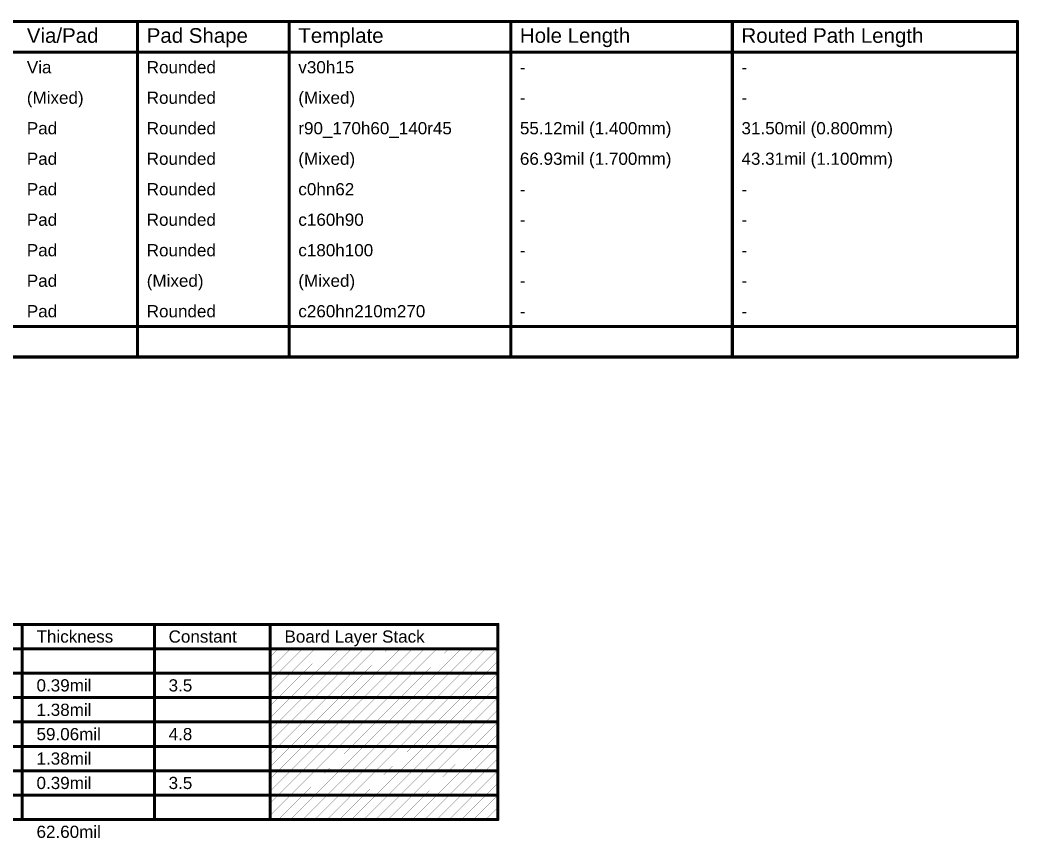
# Model space of a CAD drawing. Header units: inches. Extents: x -5 to 247, y -53 to 67.
# Drawn here: x 122.4 to 247.2, y -35 to 67.2 of the extents above; entities that cross this region are included whole.
import ezdxf

# ---------------------------------------------------------------- set-up
doc = ezdxf.new("R2010")
doc.units = ezdxf.units.IN
doc.layers.add('Drill Drawing', color=1, linetype='Continuous')
doc.layers.add('Fabrication', color=76, linetype='Continuous')
doc.styles.add('Arial', font='', dxfattribs={"height": 0.2})
doc.styles.get('Arial').set_extended_font_data('Arial')

msp = doc.modelspace()

# ---------------------------------------------------------------- linework, layer by layer
at = {"layer": 'Drill Drawing', "const_width": 0.381}
for points in [[(-4.41, 67), (246.98, 67)], [(137.06, 25.09), (137.06, 67)], [(156, 25.09), (156, 67)], [(183.68, 25.09), (183.68, 67)], [(211.36, 25.09), (211.36, 67)], [(246.98, 25.09), (246.98, 67)], [(-4.41, 63.19), (246.98, 63.19)], [(-4.41, 28.9), (246.98, 28.9)], [(-4.41, 25.09), (246.98, 25.09)]]:
    msp.add_lwpolyline(points, dxfattribs=at)
at = {"layer": 'Drill Drawing', "const_width": 0.191}
for points in [[(136.96, 67, 1), (137.15, 67, 1)], [(155.91, 67, 1), (156.1, 67, 1)], [(183.58, 67, 1), (183.77, 67, 1)], [(211.26, 67, 1), (211.45, 67, 1)], [(246.89, 67, 1), (247.08, 67, 1)], [(246.89, 67, 1), (247.08, 67, 1)], [(246.89, 63.19, 1), (247.08, 63.19, 1)], [(246.89, 28.9, 1), (247.08, 28.9, 1)], [(136.96, 25.09, 1), (137.15, 25.09, 1)], [(155.91, 25.09, 1), (156.1, 25.09, 1)], [(183.58, 25.09, 1), (183.77, 25.09, 1)], [(211.26, 25.09, 1), (211.45, 25.09, 1)], [(246.89, 25.09, 1), (247.08, 25.09, 1)], [(246.89, 25.09, 1), (247.08, 25.09, 1)]]:
    msp.add_lwpolyline(points, format="xyb", close=True, dxfattribs=at)
at = {"layer": 'Fabrication'}
for points, const_width in [([(66.79, -8.31), (182.07, -8.31)], 0.381), ([(122.65, -32.69), (122.65, -8.31)], 0.381), ([(139.16, -32.69), (139.16, -8.31)], 0.381), ([(153.63, -32.69), (153.63, -8.31)], 0.381), ([(182.07, -32.69), (182.07, -8.31)], 0.381), ([(66.79, -11.35), (182.07, -11.35)], 0.381), ([(153.63, -13.89), (156.16, -11.35)], 0.0254), ([(153.63, -12.36), (154.64, -11.35)], 0.0254), ([(154.64, -14.4), (157.69, -11.35)], 0.0254), ([(156.16, -14.4), (159.21, -11.35)], 0.0254), ([(157.69, -14.4), (160.73, -11.35)], 0.0254), ([(159.21, -14.4), (162.26, -11.35)], 0.0254), ([(160.73, -14.4), (163.78, -11.35)], 0.0254), ([(162.26, -14.4), (165.31, -11.35)], 0.0254), ([(163.78, -14.4), (166.83, -11.35)], 0.0254), ([(165.31, -14.4), (168.35, -11.35)], 0.0254), ([(166.83, -14.4), (169.88, -11.35)], 0.0254), ([(168.35, -14.4), (171.4, -11.35)], 0.0254), ([(169.88, -14.4), (172.93, -11.35)], 0.0254), ([(171.4, -14.4), (174.45, -11.35)], 0.0254), ([(172.93, -14.4), (175.97, -11.35)], 0.0254), ([(174.45, -14.4), (177.5, -11.35)], 0.0254), ([(175.97, -14.4), (179.02, -11.35)], 0.0254), ([(177.5, -14.4), (180.55, -11.35)], 0.0254), ([(179.02, -14.4), (182.07, -11.35)], 0.0254), ([(180.55, -14.4), (182.07, -12.88)], 0.0254), ([(100.81, -14.4), (122.65, -14.4)], 0.381), ([(122.65, -14.4), (139.16, -14.4)], 0.381), ([(139.16, -14.4), (153.63, -14.4)], 0.381), ([(153.63, -14.4), (182.07, -14.4)], 0.381), ([(153.63, -16.93), (156.16, -14.4)], 0.0254), ([(153.63, -15.41), (154.64, -14.4)], 0.0254), ([(154.64, -17.45), (157.69, -14.4)], 0.0254), ([(156.16, -17.45), (159.21, -14.4)], 0.0254), ([(157.69, -17.45), (160.73, -14.4)], 0.0254), ([(159.21, -17.45), (162.26, -14.4)], 0.0254), ([(160.73, -17.45), (163.78, -14.4)], 0.0254), ([(162.26, -17.45), (165.31, -14.4)], 0.0254), ([(163.78, -17.45), (166.83, -14.4)], 0.0254), ([(165.31, -17.45), (168.35, -14.4)], 0.0254), ([(166.83, -17.45), (169.88, -14.4)], 0.0254), ([(168.35, -17.45), (171.4, -14.4)], 0.0254), ([(169.88, -17.45), (172.93, -14.4)], 0.0254), ([(171.4, -17.45), (174.45, -14.4)], 0.0254), ([(172.93, -17.45), (175.97, -14.4)], 0.0254), ([(174.45, -17.45), (177.5, -14.4)], 0.0254), ([(175.97, -17.45), (179.02, -14.4)], 0.0254), ([(177.5, -17.45), (180.55, -14.4)], 0.0254), ([(179.02, -17.45), (182.07, -14.4)], 0.0254), ([(180.55, -17.45), (182.07, -15.93)], 0.0254), ([(100.81, -17.45), (122.65, -17.45)], 0.381), ([(122.65, -17.45), (139.16, -17.45)], 0.381), ([(139.16, -17.45), (153.63, -17.45)], 0.381), ([(153.63, -17.45), (182.07, -17.45)], 0.381), ([(153.63, -19.98), (156.16, -17.45)], 0.0254), ([(153.63, -18.46), (154.64, -17.45)], 0.0254), ([(154.64, -20.5), (157.69, -17.45)], 0.0254), ([(156.16, -20.5), (159.21, -17.45)], 0.0254), ([(157.69, -20.5), (160.73, -17.45)], 0.0254), ([(159.21, -20.5), (162.26, -17.45)], 0.0254), ([(160.73, -20.5), (163.78, -17.45)], 0.0254), ([(162.26, -20.5), (165.31, -17.45)], 0.0254), ([(163.78, -20.5), (166.83, -17.45)], 0.0254), ([(165.31, -20.5), (168.35, -17.45)], 0.0254), ([(166.83, -20.5), (169.88, -17.45)], 0.0254), ([(168.35, -20.5), (171.4, -17.45)], 0.0254), ([(169.88, -20.5), (172.93, -17.45)], 0.0254), ([(171.4, -20.5), (174.45, -17.45)], 0.0254), ([(172.93, -20.5), (175.97, -17.45)], 0.0254), ([(174.45, -20.5), (177.5, -17.45)], 0.0254), ([(175.97, -20.5), (179.02, -17.45)], 0.0254), ([(177.5, -20.5), (180.55, -17.45)], 0.0254), ([(179.02, -20.5), (182.07, -17.45)], 0.0254), ([(180.55, -20.5), (182.07, -18.97)], 0.0254), ([(100.81, -20.5), (122.65, -20.5)], 0.381), ([(122.65, -20.5), (139.16, -20.5)], 0.381), ([(139.16, -20.5), (153.63, -20.5)], 0.381), ([(153.63, -20.5), (182.07, -20.5)], 0.381), ([(153.63, -23.03), (156.16, -20.5)], 0.0254), ([(153.63, -21.51), (154.64, -20.5)], 0.0254), ([(154.64, -23.55), (157.69, -20.5)], 0.0254), ([(156.16, -23.55), (159.21, -20.5)], 0.0254), ([(157.69, -23.55), (160.73, -20.5)], 0.0254), ([(159.21, -23.55), (162.26, -20.5)], 0.0254), ([(160.73, -23.55), (163.78, -20.5)], 0.0254), ([(162.26, -23.55), (165.31, -20.5)], 0.0254), ([(163.78, -23.55), (166.83, -20.5)], 0.0254), ([(165.31, -23.55), (168.35, -20.5)], 0.0254), ([(166.83, -23.55), (169.88, -20.5)], 0.0254), ([(168.35, -23.55), (171.4, -20.5)], 0.0254), ([(169.88, -23.55), (172.93, -20.5)], 0.0254), ([(171.4, -23.55), (174.45, -20.5)], 0.0254), ([(172.93, -23.55), (175.97, -20.5)], 0.0254), ([(174.45, -23.55), (177.5, -20.5)], 0.0254), ([(175.97, -23.55), (179.02, -20.5)], 0.0254), ([(177.5, -23.55), (180.55, -20.5)], 0.0254), ([(179.02, -23.55), (182.07, -20.5)], 0.0254), ([(180.55, -23.55), (182.07, -22.02)], 0.0254), ([(100.81, -23.55), (122.65, -23.55)], 0.381), ([(122.65, -23.55), (139.16, -23.55)], 0.381), ([(139.16, -23.55), (153.63, -23.55)], 0.381), ([(153.63, -23.55), (182.07, -23.55)], 0.381), ([(153.63, -26.08), (156.16, -23.55)], 0.0254), ([(153.63, -24.55), (154.64, -23.55)], 0.0254), ([(154.64, -26.59), (157.69, -23.55)], 0.0254), ([(156.16, -26.59), (159.21, -23.55)], 0.0254), ([(157.69, -26.59), (160.73, -23.55)], 0.0254), ([(159.21, -26.59), (162.26, -23.55)], 0.0254), ([(160.73, -26.59), (163.78, -23.55)], 0.0254), ([(162.26, -26.59), (165.31, -23.55)], 0.0254), ([(163.78, -26.59), (166.83, -23.55)], 0.0254), ([(165.31, -26.59), (168.35, -23.55)], 0.0254), ([(166.83, -26.59), (169.88, -23.55)], 0.0254), ([(168.35, -26.59), (171.4, -23.55)], 0.0254), ([(169.88, -26.59), (172.93, -23.55)], 0.0254), ([(171.4, -26.59), (174.45, -23.55)], 0.0254), ([(172.93, -26.59), (175.97, -23.55)], 0.0254), ([(174.45, -26.59), (177.5, -23.55)], 0.0254), ([(175.97, -26.59), (179.02, -23.55)], 0.0254), ([(177.5, -26.59), (180.55, -23.55)], 0.0254), ([(179.02, -26.59), (182.07, -23.55)], 0.0254), ([(180.55, -26.59), (182.07, -25.07)], 0.0254), ([(100.81, -26.59), (122.65, -26.59)], 0.381), ([(122.65, -26.59), (139.16, -26.59)], 0.381), ([(139.16, -26.59), (153.63, -26.59)], 0.381), ([(153.63, -26.59), (182.07, -26.59)], 0.381), ([(153.63, -29.13), (156.16, -26.59)], 0.0254), ([(153.63, -27.6), (154.64, -26.59)], 0.0254), ([(154.64, -29.64), (157.69, -26.59)], 0.0254), ([(156.16, -29.64), (159.21, -26.59)], 0.0254), ([(157.69, -29.64), (160.73, -26.59)], 0.0254), ([(159.21, -29.64), (162.26, -26.59)], 0.0254), ([(160.73, -29.64), (163.78, -26.59)], 0.0254), ([(162.26, -29.64), (165.31, -26.59)], 0.0254), ([(163.78, -29.64), (166.83, -26.59)], 0.0254), ([(165.31, -29.64), (168.35, -26.59)], 0.0254), ([(166.83, -29.64), (169.88, -26.59)], 0.0254), ([(168.35, -29.64), (171.4, -26.59)], 0.0254), ([(169.88, -29.64), (172.93, -26.59)], 0.0254), ([(171.4, -29.64), (174.45, -26.59)], 0.0254), ([(172.93, -29.64), (175.97, -26.59)], 0.0254), ([(174.45, -29.64), (177.5, -26.59)], 0.0254), ([(175.97, -29.64), (179.02, -26.59)], 0.0254), ([(177.5, -29.64), (180.55, -26.59)], 0.0254), ([(179.02, -29.64), (182.07, -26.59)], 0.0254), ([(180.55, -29.64), (182.07, -28.12)], 0.0254), ([(100.81, -29.64), (122.65, -29.64)], 0.381), ([(122.65, -29.64), (139.16, -29.64)], 0.381), ([(139.16, -29.64), (153.63, -29.64)], 0.381), ([(153.63, -29.64), (182.07, -29.64)], 0.381), ([(153.63, -32.17), (156.16, -29.64)], 0.0254), ([(153.63, -30.65), (154.64, -29.64)], 0.0254), ([(154.64, -32.69), (157.69, -29.64)], 0.0254), ([(156.16, -32.69), (159.21, -29.64)], 0.0254), ([(157.69, -32.69), (160.73, -29.64)], 0.0254), ([(159.21, -32.69), (162.26, -29.64)], 0.0254), ([(160.73, -32.69), (163.78, -29.64)], 0.0254), ([(162.26, -32.69), (165.31, -29.64)], 0.0254), ([(163.78, -32.69), (166.83, -29.64)], 0.0254), ([(165.31, -32.69), (168.35, -29.64)], 0.0254), ([(166.83, -32.69), (169.88, -29.64)], 0.0254), ([(168.35, -32.69), (171.4, -29.64)], 0.0254), ([(169.88, -32.69), (172.93, -29.64)], 0.0254), ([(171.4, -32.69), (174.45, -29.64)], 0.0254), ([(172.93, -32.69), (175.97, -29.64)], 0.0254), ([(174.45, -32.69), (177.5, -29.64)], 0.0254), ([(175.97, -32.69), (179.02, -29.64)], 0.0254), ([(177.5, -32.69), (180.55, -29.64)], 0.0254), ([(179.02, -32.69), (182.07, -29.64)], 0.0254), ([(180.55, -32.69), (182.07, -31.17)], 0.0254), ([(100.81, -32.69), (122.65, -32.69)], 0.381), ([(122.65, -32.69), (139.16, -32.69)], 0.381), ([(139.16, -32.69), (153.63, -32.69)], 0.381), ([(153.63, -32.69), (182.07, -32.69)], 0.381)]:
    msp.add_lwpolyline(points, dxfattribs=dict(at, const_width=const_width))
for points, const_width in [([(122.56, -8.31, 1), (122.75, -8.31, 1)], 0.191), ([(139.06, -8.31, 1), (139.25, -8.31, 1)], 0.191), ([(153.54, -8.31, 1), (153.73, -8.31, 1)], 0.191), ([(181.98, -8.31, 1), (182.17, -8.31, 1)], 0.191), ([(181.98, -8.31, 1), (182.17, -8.31, 1)], 0.191), ([(181.98, -11.35, 1), (182.17, -11.35, 1)], 0.191), ([(153.62, -12.36, 1), (153.64, -12.36, 1)], 0.0127), ([(154.63, -11.35, 1), (154.65, -11.35, 1)], 0.0127), ([(156.16, -11.35, 1), (156.17, -11.35, 1)], 0.0127), ([(157.68, -11.35, 1), (157.69, -11.35, 1)], 0.0127), ([(159.2, -11.35, 1), (159.22, -11.35, 1)], 0.0127), ([(160.73, -11.35, 1), (160.74, -11.35, 1)], 0.0127), ([(162.25, -11.35, 1), (162.27, -11.35, 1)], 0.0127), ([(163.78, -11.35, 1), (163.79, -11.35, 1)], 0.0127), ([(165.3, -11.35, 1), (165.31, -11.35, 1)], 0.0127), ([(166.82, -11.35, 1), (166.84, -11.35, 1)], 0.0127), ([(168.35, -11.35, 1), (168.36, -11.35, 1)], 0.0127), ([(169.87, -11.35, 1), (169.89, -11.35, 1)], 0.0127), ([(171.4, -11.35, 1), (171.41, -11.35, 1)], 0.0127), ([(172.92, -11.35, 1), (172.93, -11.35, 1)], 0.0127), ([(174.44, -11.35, 1), (174.46, -11.35, 1)], 0.0127), ([(175.97, -11.35, 1), (175.98, -11.35, 1)], 0.0127), ([(177.49, -11.35, 1), (177.51, -11.35, 1)], 0.0127), ([(179.02, -11.35, 1), (179.03, -11.35, 1)], 0.0127), ([(180.54, -11.35, 1), (180.55, -11.35, 1)], 0.0127), ([(182.06, -11.35, 1), (182.08, -11.35, 1)], 0.0127), ([(182.06, -12.88, 1), (182.08, -12.88, 1)], 0.0127), ([(122.56, -14.4, 1), (122.75, -14.4, 1)], 0.191), ([(122.56, -14.4, 1), (122.75, -14.4, 1)], 0.191), ([(139.06, -14.4, 1), (139.25, -14.4, 1)], 0.191), ([(139.06, -14.4, 1), (139.25, -14.4, 1)], 0.191), ([(153.54, -14.4, 1), (153.73, -14.4, 1)], 0.191), ([(153.54, -14.4, 1), (153.73, -14.4, 1)], 0.191), ([(153.62, -13.89, 1), (153.64, -13.89, 1)], 0.0127), ([(154.63, -14.4, 1), (154.65, -14.4, 1)], 0.0127), ([(154.63, -14.4, 1), (154.65, -14.4, 1)], 0.0127), ([(156.16, -14.4, 1), (156.17, -14.4, 1)], 0.0127), ([(156.16, -14.4, 1), (156.17, -14.4, 1)], 0.0127), ([(157.68, -14.4, 1), (157.69, -14.4, 1)], 0.0127), ([(157.68, -14.4, 1), (157.69, -14.4, 1)], 0.0127), ([(159.2, -14.4, 1), (159.22, -14.4, 1)], 0.0127), ([(159.2, -14.4, 1), (159.22, -14.4, 1)], 0.0127), ([(160.73, -14.4, 1), (160.74, -14.4, 1)], 0.0127), ([(160.73, -14.4, 1), (160.74, -14.4, 1)], 0.0127), ([(162.25, -14.4, 1), (162.27, -14.4, 1)], 0.0127), ([(162.25, -14.4, 1), (162.27, -14.4, 1)], 0.0127), ([(163.78, -14.4, 1), (163.79, -14.4, 1)], 0.0127), ([(163.78, -14.4, 1), (163.79, -14.4, 1)], 0.0127), ([(165.3, -14.4, 1), (165.31, -14.4, 1)], 0.0127), ([(165.3, -14.4, 1), (165.31, -14.4, 1)], 0.0127), ([(166.82, -14.4, 1), (166.84, -14.4, 1)], 0.0127), ([(166.82, -14.4, 1), (166.84, -14.4, 1)], 0.0127), ([(168.35, -14.4, 1), (168.36, -14.4, 1)], 0.0127), ([(168.35, -14.4, 1), (168.36, -14.4, 1)], 0.0127), ([(169.87, -14.4, 1), (169.89, -14.4, 1)], 0.0127), ([(169.87, -14.4, 1), (169.89, -14.4, 1)], 0.0127), ([(171.4, -14.4, 1), (171.41, -14.4, 1)], 0.0127), ([(171.4, -14.4, 1), (171.41, -14.4, 1)], 0.0127), ([(172.92, -14.4, 1), (172.93, -14.4, 1)], 0.0127), ([(172.92, -14.4, 1), (172.93, -14.4, 1)], 0.0127), ([(174.44, -14.4, 1), (174.46, -14.4, 1)], 0.0127), ([(174.44, -14.4, 1), (174.46, -14.4, 1)], 0.0127), ([(175.97, -14.4, 1), (175.98, -14.4, 1)], 0.0127), ([(175.97, -14.4, 1), (175.98, -14.4, 1)], 0.0127), ([(177.49, -14.4, 1), (177.51, -14.4, 1)], 0.0127), ([(177.49, -14.4, 1), (177.51, -14.4, 1)], 0.0127), ([(179.02, -14.4, 1), (179.03, -14.4, 1)], 0.0127), ([(179.02, -14.4, 1), (179.03, -14.4, 1)], 0.0127), ([(180.54, -14.4, 1), (180.55, -14.4, 1)], 0.0127), ([(180.54, -14.4, 1), (180.55, -14.4, 1)], 0.0127), ([(181.98, -14.4, 1), (182.17, -14.4, 1)], 0.191), ([(182.06, -14.4, 1), (182.08, -14.4, 1)], 0.0127), ([(153.62, -15.41, 1), (153.64, -15.41, 1)], 0.0127), ([(182.06, -15.93, 1), (182.08, -15.93, 1)], 0.0127), ([(122.56, -17.45, 1), (122.75, -17.45, 1)], 0.191), ([(122.56, -17.45, 1), (122.75, -17.45, 1)], 0.191), ([(139.06, -17.45, 1), (139.25, -17.45, 1)], 0.191), ([(139.06, -17.45, 1), (139.25, -17.45, 1)], 0.191), ([(153.54, -17.45, 1), (153.73, -17.45, 1)], 0.191), ([(153.54, -17.45, 1), (153.73, -17.45, 1)], 0.191), ([(153.62, -16.93, 1), (153.64, -16.93, 1)], 0.0127), ([(154.63, -17.45, 1), (154.65, -17.45, 1)], 0.0127), ([(154.63, -17.45, 1), (154.65, -17.45, 1)], 0.0127), ([(156.16, -17.45, 1), (156.17, -17.45, 1)], 0.0127), ([(156.16, -17.45, 1), (156.17, -17.45, 1)], 0.0127), ([(157.68, -17.45, 1), (157.69, -17.45, 1)], 0.0127), ([(157.68, -17.45, 1), (157.69, -17.45, 1)], 0.0127), ([(159.2, -17.45, 1), (159.22, -17.45, 1)], 0.0127), ([(159.2, -17.45, 1), (159.22, -17.45, 1)], 0.0127), ([(160.73, -17.45, 1), (160.74, -17.45, 1)], 0.0127), ([(160.73, -17.45, 1), (160.74, -17.45, 1)], 0.0127), ([(162.25, -17.45, 1), (162.27, -17.45, 1)], 0.0127), ([(162.25, -17.45, 1), (162.27, -17.45, 1)], 0.0127), ([(163.78, -17.45, 1), (163.79, -17.45, 1)], 0.0127), ([(163.78, -17.45, 1), (163.79, -17.45, 1)], 0.0127), ([(165.3, -17.45, 1), (165.31, -17.45, 1)], 0.0127), ([(165.3, -17.45, 1), (165.31, -17.45, 1)], 0.0127), ([(166.82, -17.45, 1), (166.84, -17.45, 1)], 0.0127), ([(166.82, -17.45, 1), (166.84, -17.45, 1)], 0.0127), ([(168.35, -17.45, 1), (168.36, -17.45, 1)], 0.0127), ([(168.35, -17.45, 1), (168.36, -17.45, 1)], 0.0127), ([(169.87, -17.45, 1), (169.89, -17.45, 1)], 0.0127), ([(169.87, -17.45, 1), (169.89, -17.45, 1)], 0.0127), ([(171.4, -17.45, 1), (171.41, -17.45, 1)], 0.0127), ([(171.4, -17.45, 1), (171.41, -17.45, 1)], 0.0127), ([(172.92, -17.45, 1), (172.93, -17.45, 1)], 0.0127), ([(172.92, -17.45, 1), (172.93, -17.45, 1)], 0.0127), ([(174.44, -17.45, 1), (174.46, -17.45, 1)], 0.0127), ([(174.44, -17.45, 1), (174.46, -17.45, 1)], 0.0127), ([(175.97, -17.45, 1), (175.98, -17.45, 1)], 0.0127), ([(175.97, -17.45, 1), (175.98, -17.45, 1)], 0.0127), ([(177.49, -17.45, 1), (177.51, -17.45, 1)], 0.0127), ([(177.49, -17.45, 1), (177.51, -17.45, 1)], 0.0127), ([(179.02, -17.45, 1), (179.03, -17.45, 1)], 0.0127), ([(179.02, -17.45, 1), (179.03, -17.45, 1)], 0.0127), ([(180.54, -17.45, 1), (180.55, -17.45, 1)], 0.0127), ([(180.54, -17.45, 1), (180.55, -17.45, 1)], 0.0127), ([(181.98, -17.45, 1), (182.17, -17.45, 1)], 0.191), ([(182.06, -17.45, 1), (182.08, -17.45, 1)], 0.0127), ([(153.62, -18.46, 1), (153.64, -18.46, 1)], 0.0127), ([(153.62, -19.98, 1), (153.64, -19.98, 1)], 0.0127), ([(182.06, -18.97, 1), (182.08, -18.97, 1)], 0.0127), ([(122.56, -20.5, 1), (122.75, -20.5, 1)], 0.191), ([(122.56, -20.5, 1), (122.75, -20.5, 1)], 0.191), ([(139.06, -20.5, 1), (139.25, -20.5, 1)], 0.191), ([(139.06, -20.5, 1), (139.25, -20.5, 1)], 0.191), ([(153.54, -20.5, 1), (153.73, -20.5, 1)], 0.191), ([(153.54, -20.5, 1), (153.73, -20.5, 1)], 0.191), ([(154.63, -20.5, 1), (154.65, -20.5, 1)], 0.0127), ([(154.63, -20.5, 1), (154.65, -20.5, 1)], 0.0127), ([(156.16, -20.5, 1), (156.17, -20.5, 1)], 0.0127), ([(156.16, -20.5, 1), (156.17, -20.5, 1)], 0.0127), ([(157.68, -20.5, 1), (157.69, -20.5, 1)], 0.0127), ([(157.68, -20.5, 1), (157.69, -20.5, 1)], 0.0127), ([(159.2, -20.5, 1), (159.22, -20.5, 1)], 0.0127), ([(159.2, -20.5, 1), (159.22, -20.5, 1)], 0.0127), ([(160.73, -20.5, 1), (160.74, -20.5, 1)], 0.0127), ([(160.73, -20.5, 1), (160.74, -20.5, 1)], 0.0127), ([(162.25, -20.5, 1), (162.27, -20.5, 1)], 0.0127), ([(162.25, -20.5, 1), (162.27, -20.5, 1)], 0.0127), ([(163.78, -20.5, 1), (163.79, -20.5, 1)], 0.0127), ([(163.78, -20.5, 1), (163.79, -20.5, 1)], 0.0127), ([(165.3, -20.5, 1), (165.31, -20.5, 1)], 0.0127), ([(165.3, -20.5, 1), (165.31, -20.5, 1)], 0.0127), ([(166.82, -20.5, 1), (166.84, -20.5, 1)], 0.0127), ([(166.82, -20.5, 1), (166.84, -20.5, 1)], 0.0127), ([(168.35, -20.5, 1), (168.36, -20.5, 1)], 0.0127), ([(168.35, -20.5, 1), (168.36, -20.5, 1)], 0.0127), ([(169.87, -20.5, 1), (169.89, -20.5, 1)], 0.0127), ([(169.87, -20.5, 1), (169.89, -20.5, 1)], 0.0127), ([(171.4, -20.5, 1), (171.41, -20.5, 1)], 0.0127), ([(171.4, -20.5, 1), (171.41, -20.5, 1)], 0.0127), ([(172.92, -20.5, 1), (172.93, -20.5, 1)], 0.0127), ([(172.92, -20.5, 1), (172.93, -20.5, 1)], 0.0127), ([(174.44, -20.5, 1), (174.46, -20.5, 1)], 0.0127), ([(174.44, -20.5, 1), (174.46, -20.5, 1)], 0.0127), ([(175.97, -20.5, 1), (175.98, -20.5, 1)], 0.0127), ([(175.97, -20.5, 1), (175.98, -20.5, 1)], 0.0127), ([(177.49, -20.5, 1), (177.51, -20.5, 1)], 0.0127), ([(177.49, -20.5, 1), (177.51, -20.5, 1)], 0.0127), ([(179.02, -20.5, 1), (179.03, -20.5, 1)], 0.0127), ([(179.02, -20.5, 1), (179.03, -20.5, 1)], 0.0127), ([(180.54, -20.5, 1), (180.55, -20.5, 1)], 0.0127), ([(180.54, -20.5, 1), (180.55, -20.5, 1)], 0.0127), ([(181.98, -20.5, 1), (182.17, -20.5, 1)], 0.191), ([(182.06, -20.5, 1), (182.08, -20.5, 1)], 0.0127), ([(153.62, -21.51, 1), (153.64, -21.51, 1)], 0.0127), ([(182.06, -22.02, 1), (182.08, -22.02, 1)], 0.0127), ([(122.56, -23.55, 1), (122.75, -23.55, 1)], 0.191), ([(122.56, -23.55, 1), (122.75, -23.55, 1)], 0.191), ([(139.06, -23.55, 1), (139.25, -23.55, 1)], 0.191), ([(139.06, -23.55, 1), (139.25, -23.55, 1)], 0.191), ([(153.54, -23.55, 1), (153.73, -23.55, 1)], 0.191), ([(153.54, -23.55, 1), (153.73, -23.55, 1)], 0.191), ([(153.62, -23.03, 1), (153.64, -23.03, 1)], 0.0127), ([(154.63, -23.55, 1), (154.65, -23.55, 1)], 0.0127), ([(154.63, -23.55, 1), (154.65, -23.55, 1)], 0.0127), ([(156.16, -23.55, 1), (156.17, -23.55, 1)], 0.0127), ([(156.16, -23.55, 1), (156.17, -23.55, 1)], 0.0127), ([(157.68, -23.55, 1), (157.69, -23.55, 1)], 0.0127), ([(157.68, -23.55, 1), (157.69, -23.55, 1)], 0.0127), ([(159.2, -23.55, 1), (159.22, -23.55, 1)], 0.0127), ([(159.2, -23.55, 1), (159.22, -23.55, 1)], 0.0127), ([(160.73, -23.55, 1), (160.74, -23.55, 1)], 0.0127), ([(160.73, -23.55, 1), (160.74, -23.55, 1)], 0.0127), ([(162.25, -23.55, 1), (162.27, -23.55, 1)], 0.0127), ([(162.25, -23.55, 1), (162.27, -23.55, 1)], 0.0127), ([(163.78, -23.55, 1), (163.79, -23.55, 1)], 0.0127), ([(163.78, -23.55, 1), (163.79, -23.55, 1)], 0.0127), ([(165.3, -23.55, 1), (165.31, -23.55, 1)], 0.0127), ([(165.3, -23.55, 1), (165.31, -23.55, 1)], 0.0127), ([(166.82, -23.55, 1), (166.84, -23.55, 1)], 0.0127), ([(166.82, -23.55, 1), (166.84, -23.55, 1)], 0.0127), ([(168.35, -23.55, 1), (168.36, -23.55, 1)], 0.0127), ([(168.35, -23.55, 1), (168.36, -23.55, 1)], 0.0127), ([(169.87, -23.55, 1), (169.89, -23.55, 1)], 0.0127), ([(169.87, -23.55, 1), (169.89, -23.55, 1)], 0.0127), ([(171.4, -23.55, 1), (171.41, -23.55, 1)], 0.0127), ([(171.4, -23.55, 1), (171.41, -23.55, 1)], 0.0127), ([(172.92, -23.55, 1), (172.93, -23.55, 1)], 0.0127), ([(172.92, -23.55, 1), (172.93, -23.55, 1)], 0.0127), ([(174.44, -23.55, 1), (174.46, -23.55, 1)], 0.0127), ([(174.44, -23.55, 1), (174.46, -23.55, 1)], 0.0127), ([(175.97, -23.55, 1), (175.98, -23.55, 1)], 0.0127), ([(175.97, -23.55, 1), (175.98, -23.55, 1)], 0.0127), ([(177.49, -23.55, 1), (177.51, -23.55, 1)], 0.0127), ([(177.49, -23.55, 1), (177.51, -23.55, 1)], 0.0127), ([(179.02, -23.55, 1), (179.03, -23.55, 1)], 0.0127), ([(179.02, -23.55, 1), (179.03, -23.55, 1)], 0.0127), ([(180.54, -23.55, 1), (180.55, -23.55, 1)], 0.0127), ([(180.54, -23.55, 1), (180.55, -23.55, 1)], 0.0127), ([(181.98, -23.55, 1), (182.17, -23.55, 1)], 0.191), ([(182.06, -23.55, 1), (182.08, -23.55, 1)], 0.0127), ([(153.62, -24.55, 1), (153.64, -24.55, 1)], 0.0127), ([(153.62, -26.08, 1), (153.64, -26.08, 1)], 0.0127), ([(182.06, -25.07, 1), (182.08, -25.07, 1)], 0.0127), ([(122.56, -26.59, 1), (122.75, -26.59, 1)], 0.191), ([(122.56, -26.59, 1), (122.75, -26.59, 1)], 0.191), ([(139.06, -26.59, 1), (139.25, -26.59, 1)], 0.191), ([(139.06, -26.59, 1), (139.25, -26.59, 1)], 0.191), ([(153.54, -26.59, 1), (153.73, -26.59, 1)], 0.191), ([(153.54, -26.59, 1), (153.73, -26.59, 1)], 0.191), ([(154.63, -26.59, 1), (154.65, -26.59, 1)], 0.0127), ([(154.63, -26.59, 1), (154.65, -26.59, 1)], 0.0127), ([(156.16, -26.59, 1), (156.17, -26.59, 1)], 0.0127), ([(156.16, -26.59, 1), (156.17, -26.59, 1)], 0.0127), ([(157.68, -26.59, 1), (157.69, -26.59, 1)], 0.0127), ([(157.68, -26.59, 1), (157.69, -26.59, 1)], 0.0127), ([(159.2, -26.59, 1), (159.22, -26.59, 1)], 0.0127), ([(159.2, -26.59, 1), (159.22, -26.59, 1)], 0.0127), ([(160.73, -26.59, 1), (160.74, -26.59, 1)], 0.0127), ([(160.73, -26.59, 1), (160.74, -26.59, 1)], 0.0127), ([(162.25, -26.59, 1), (162.27, -26.59, 1)], 0.0127), ([(162.25, -26.59, 1), (162.27, -26.59, 1)], 0.0127), ([(163.78, -26.59, 1), (163.79, -26.59, 1)], 0.0127), ([(163.78, -26.59, 1), (163.79, -26.59, 1)], 0.0127), ([(165.3, -26.59, 1), (165.31, -26.59, 1)], 0.0127), ([(165.3, -26.59, 1), (165.31, -26.59, 1)], 0.0127), ([(166.82, -26.59, 1), (166.84, -26.59, 1)], 0.0127), ([(166.82, -26.59, 1), (166.84, -26.59, 1)], 0.0127), ([(168.35, -26.59, 1), (168.36, -26.59, 1)], 0.0127), ([(168.35, -26.59, 1), (168.36, -26.59, 1)], 0.0127), ([(169.87, -26.59, 1), (169.89, -26.59, 1)], 0.0127), ([(169.87, -26.59, 1), (169.89, -26.59, 1)], 0.0127), ([(171.4, -26.59, 1), (171.41, -26.59, 1)], 0.0127), ([(171.4, -26.59, 1), (171.41, -26.59, 1)], 0.0127), ([(172.92, -26.59, 1), (172.93, -26.59, 1)], 0.0127), ([(172.92, -26.59, 1), (172.93, -26.59, 1)], 0.0127), ([(174.44, -26.59, 1), (174.46, -26.59, 1)], 0.0127), ([(174.44, -26.59, 1), (174.46, -26.59, 1)], 0.0127), ([(175.97, -26.59, 1), (175.98, -26.59, 1)], 0.0127), ([(175.97, -26.59, 1), (175.98, -26.59, 1)], 0.0127), ([(177.49, -26.59, 1), (177.51, -26.59, 1)], 0.0127), ([(177.49, -26.59, 1), (177.51, -26.59, 1)], 0.0127), ([(179.02, -26.59, 1), (179.03, -26.59, 1)], 0.0127), ([(179.02, -26.59, 1), (179.03, -26.59, 1)], 0.0127), ([(180.54, -26.59, 1), (180.55, -26.59, 1)], 0.0127), ([(180.54, -26.59, 1), (180.55, -26.59, 1)], 0.0127), ([(181.98, -26.59, 1), (182.17, -26.59, 1)], 0.191), ([(182.06, -26.59, 1), (182.08, -26.59, 1)], 0.0127), ([(153.62, -27.6, 1), (153.64, -27.6, 1)], 0.0127), ([(182.06, -28.12, 1), (182.08, -28.12, 1)], 0.0127), ([(122.56, -29.64, 1), (122.75, -29.64, 1)], 0.191), ([(122.56, -29.64, 1), (122.75, -29.64, 1)], 0.191), ([(139.06, -29.64, 1), (139.25, -29.64, 1)], 0.191), ([(139.06, -29.64, 1), (139.25, -29.64, 1)], 0.191), ([(153.54, -29.64, 1), (153.73, -29.64, 1)], 0.191), ([(153.54, -29.64, 1), (153.73, -29.64, 1)], 0.191), ([(153.62, -29.13, 1), (153.64, -29.13, 1)], 0.0127), ([(154.63, -29.64, 1), (154.65, -29.64, 1)], 0.0127), ([(154.63, -29.64, 1), (154.65, -29.64, 1)], 0.0127), ([(156.16, -29.64, 1), (156.17, -29.64, 1)], 0.0127), ([(156.16, -29.64, 1), (156.17, -29.64, 1)], 0.0127), ([(157.68, -29.64, 1), (157.69, -29.64, 1)], 0.0127), ([(157.68, -29.64, 1), (157.69, -29.64, 1)], 0.0127), ([(159.2, -29.64, 1), (159.22, -29.64, 1)], 0.0127), ([(159.2, -29.64, 1), (159.22, -29.64, 1)], 0.0127), ([(160.73, -29.64, 1), (160.74, -29.64, 1)], 0.0127), ([(160.73, -29.64, 1), (160.74, -29.64, 1)], 0.0127), ([(162.25, -29.64, 1), (162.27, -29.64, 1)], 0.0127), ([(162.25, -29.64, 1), (162.27, -29.64, 1)], 0.0127), ([(163.78, -29.64, 1), (163.79, -29.64, 1)], 0.0127), ([(163.78, -29.64, 1), (163.79, -29.64, 1)], 0.0127), ([(165.3, -29.64, 1), (165.31, -29.64, 1)], 0.0127), ([(165.3, -29.64, 1), (165.31, -29.64, 1)], 0.0127), ([(166.82, -29.64, 1), (166.84, -29.64, 1)], 0.0127), ([(166.82, -29.64, 1), (166.84, -29.64, 1)], 0.0127), ([(168.35, -29.64, 1), (168.36, -29.64, 1)], 0.0127), ([(168.35, -29.64, 1), (168.36, -29.64, 1)], 0.0127), ([(169.87, -29.64, 1), (169.89, -29.64, 1)], 0.0127), ([(169.87, -29.64, 1), (169.89, -29.64, 1)], 0.0127), ([(171.4, -29.64, 1), (171.41, -29.64, 1)], 0.0127), ([(171.4, -29.64, 1), (171.41, -29.64, 1)], 0.0127), ([(172.92, -29.64, 1), (172.93, -29.64, 1)], 0.0127), ([(172.92, -29.64, 1), (172.93, -29.64, 1)], 0.0127), ([(174.44, -29.64, 1), (174.46, -29.64, 1)], 0.0127), ([(174.44, -29.64, 1), (174.46, -29.64, 1)], 0.0127), ([(175.97, -29.64, 1), (175.98, -29.64, 1)], 0.0127), ([(175.97, -29.64, 1), (175.98, -29.64, 1)], 0.0127), ([(177.49, -29.64, 1), (177.51, -29.64, 1)], 0.0127), ([(177.49, -29.64, 1), (177.51, -29.64, 1)], 0.0127), ([(179.02, -29.64, 1), (179.03, -29.64, 1)], 0.0127), ([(179.02, -29.64, 1), (179.03, -29.64, 1)], 0.0127), ([(180.54, -29.64, 1), (180.55, -29.64, 1)], 0.0127), ([(180.54, -29.64, 1), (180.55, -29.64, 1)], 0.0127), ([(181.98, -29.64, 1), (182.17, -29.64, 1)], 0.191), ([(182.06, -29.64, 1), (182.08, -29.64, 1)], 0.0127), ([(153.62, -30.65, 1), (153.64, -30.65, 1)], 0.0127), ([(182.06, -31.17, 1), (182.08, -31.17, 1)], 0.0127), ([(153.62, -32.17, 1), (153.64, -32.17, 1)], 0.0127), ([(122.56, -32.69, 1), (122.75, -32.69, 1)], 0.191), ([(122.56, -32.69, 1), (122.75, -32.69, 1)], 0.191), ([(122.56, -32.69, 1), (122.75, -32.69, 1)], 0.191), ([(139.06, -32.69, 1), (139.25, -32.69, 1)], 0.191), ([(139.06, -32.69, 1), (139.25, -32.69, 1)], 0.191), ([(139.06, -32.69, 1), (139.25, -32.69, 1)], 0.191), ([(153.54, -32.69, 1), (153.73, -32.69, 1)], 0.191), ([(153.54, -32.69, 1), (153.73, -32.69, 1)], 0.191), ([(153.54, -32.69, 1), (153.73, -32.69, 1)], 0.191), ([(154.63, -32.69, 1), (154.65, -32.69, 1)], 0.0127), ([(156.16, -32.69, 1), (156.17, -32.69, 1)], 0.0127), ([(157.68, -32.69, 1), (157.69, -32.69, 1)], 0.0127), ([(159.2, -32.69, 1), (159.22, -32.69, 1)], 0.0127), ([(160.73, -32.69, 1), (160.74, -32.69, 1)], 0.0127), ([(162.25, -32.69, 1), (162.27, -32.69, 1)], 0.0127), ([(163.78, -32.69, 1), (163.79, -32.69, 1)], 0.0127), ([(165.3, -32.69, 1), (165.31, -32.69, 1)], 0.0127), ([(166.82, -32.69, 1), (166.84, -32.69, 1)], 0.0127), ([(168.35, -32.69, 1), (168.36, -32.69, 1)], 0.0127), ([(169.87, -32.69, 1), (169.89, -32.69, 1)], 0.0127), ([(171.4, -32.69, 1), (171.41, -32.69, 1)], 0.0127), ([(172.92, -32.69, 1), (172.93, -32.69, 1)], 0.0127), ([(174.44, -32.69, 1), (174.46, -32.69, 1)], 0.0127), ([(175.97, -32.69, 1), (175.98, -32.69, 1)], 0.0127), ([(177.49, -32.69, 1), (177.51, -32.69, 1)], 0.0127), ([(179.02, -32.69, 1), (179.03, -32.69, 1)], 0.0127), ([(180.54, -32.69, 1), (180.55, -32.69, 1)], 0.0127), ([(181.98, -32.69, 1), (182.17, -32.69, 1)], 0.191), ([(181.98, -32.69, 1), (182.17, -32.69, 1)], 0.191)]:
    msp.add_lwpolyline(points, format="xyb", close=True, dxfattribs=dict(at, const_width=const_width))

# ---------------------------------------------------------------- texts
at = {"layer": 'Drill Drawing', "style": 'Arial'}
for s, height, p in [('Via/Pad', 1.829, (123.22, 64.34)), ('Pad Shape', 1.829, (138.2, 64.34)), ('Template', 1.829, (157.14, 64.34)), ('Hole Length', 1.8288, (184.82, 64.34)), ('Routed Path Length', 1.8288, (212.5, 64.34)), ('Via', 1.524, (123.22, 60.53)), ('Rounded', 1.524, (138.2, 60.53)), ('v30h15', 1.524, (157.14, 60.53)), ('-', 1.52, (184.82, 60.53)), ('-', 1.52, (212.5, 60.53)), ('(Mixed)', 1.524, (123.22, 56.72)), ('Rounded', 1.524, (138.2, 56.72)), ('(Mixed)', 1.524, (157.14, 56.72)), ('-', 1.52, (184.82, 56.72)), ('-', 1.52, (212.5, 56.72)), ('Pad', 1.524, (123.22, 52.91)), ('Rounded', 1.524, (138.2, 52.91)), ('r90_170h60_140r45', 1.524, (157.14, 52.91)), ('55.12mil (1.400mm)', 1.524, (184.82, 52.91)), ('31.50mil (0.800mm)', 1.524, (212.5, 52.91)), ('Pad', 1.524, (123.22, 49.1)), ('Rounded', 1.524, (138.2, 49.1)), ('(Mixed)', 1.524, (157.14, 49.1)), ('66.93mil (1.700mm)', 1.524, (184.82, 49.1)), ('43.31mil (1.100mm)', 1.524, (212.5, 49.1)), ('Pad', 1.524, (123.22, 45.29)), ('Rounded', 1.524, (138.2, 45.29)), ('c0hn62', 1.524, (157.14, 45.29)), ('-', 1.52, (184.82, 45.29)), ('-', 1.52, (212.5, 45.29)), ('Pad', 1.524, (123.22, 41.48)), ('Rounded', 1.524, (138.2, 41.48)), ('c160h90', 1.524, (157.14, 41.48)), ('-', 1.52, (184.82, 41.48)), ('-', 1.52, (212.5, 41.48)), ('Pad', 1.524, (123.22, 37.67)), ('Rounded', 1.524, (138.2, 37.67)), ('c180h100', 1.524, (157.14, 37.67)), ('-', 1.52, (184.82, 37.67)), ('-', 1.52, (212.5, 37.67)), ('Pad', 1.524, (123.22, 33.86)), ('(Mixed)', 1.524, (138.2, 33.86)), ('(Mixed)', 1.524, (157.14, 33.86)), ('-', 1.52, (184.82, 33.86)), ('-', 1.52, (212.5, 33.86)), ('Pad', 1.524, (123.22, 30.05)), ('Rounded', 1.524, (138.2, 30.05)), ('c260hn210m270', 1.524, (157.14, 30.05)), ('-', 1.52, (184.82, 30.05)), ('-', 1.52, (212.5, 30.05))]:
    msp.add_text(s, height=height, dxfattribs=at).set_placement(p)
at = {"layer": 'Fabrication', "style": 'Arial'}
for s, p in [('Thickness', (124.43, -10.59)), ('Constant', (140.93, -10.59)), ('Board Layer Stack', (155.41, -10.59)), ('0.39mil', (124.43, -16.69)), ('3.5', (140.93, -16.69)), ('1.38mil', (124.43, -19.74)), ('59.06mil', (124.43, -22.78)), ('4.8', (140.93, -22.78)), ('1.38mil', (124.43, -25.83)), ('0.39mil', (124.43, -28.88)), ('3.5', (140.93, -28.88)), ('62.60mil', (124.43, -34.98))]:
    msp.add_text(s, height=1.524, dxfattribs=at).set_placement(p)

doc.saveas('drawing.dxf')
